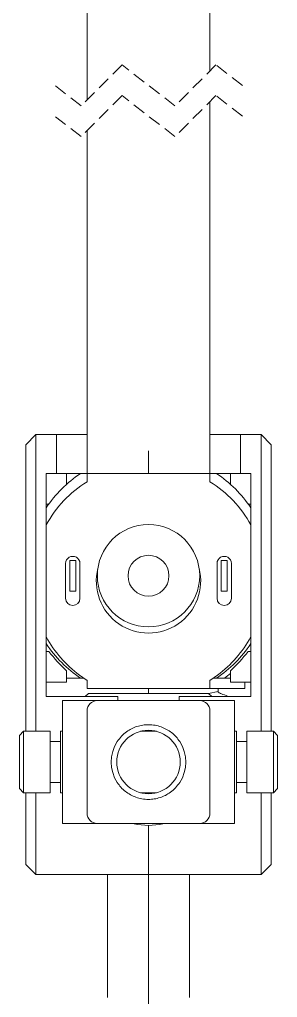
# Paper-space layout '시트4_ENG_with accessory' of a CAD drawing. Header units: millimetres. Extents: x 5 to 415, y 5 to 292.
# Drawn here: x 281.7 to 306.9, y 100.9 to 196.5 of the extents above; entities that cross this region are included whole.
import ezdxf

# ---------------------------------------------------------------- set-up
doc = ezdxf.new("R2010")
doc.units = ezdxf.units.MM
doc.linetypes.add('HIDDEN', pattern=[1.905, 1.27, -0.635])

psp = doc.layouts.new('시트4_ENG_with accessory')

# ---------------------------------------------------------------- linework, layer by layer
at = {"color": 7, "linetype": 'Continuous', "lineweight": 18}
for p, q in [((288.344, 199.904), (288.344, 188.613)), ((300.344, 191.438), (300.344, 199.904)), ((300.344, 151.304), (300.344, 188.438)), ((288.344, 185.613), (288.344, 151.304)), ((283.344, 155.917), (282.344, 154.917)), ((283.344, 155.917), (283.344, 154.317)), ((283.344, 155.917), (285.344, 155.917)), ((285.344, 155.917), (285.344, 154.317)), ((285.344, 155.917), (288.344, 155.917)), ((300.344, 155.917), (303.344, 155.917)), ((303.344, 154.317), (303.344, 155.917)), ((305.344, 155.917), (303.344, 155.917)), ((305.344, 154.317), (305.344, 155.917)), ((306.344, 154.917), (305.344, 155.917)), ((282.344, 154.317), (282.344, 154.917)), ((306.344, 154.917), (306.344, 154.317)), ((282.344, 126.917), (282.344, 154.317)), ((283.344, 154.317), (283.344, 126.917)), ((285.344, 154.317), (285.344, 152.117)), ((294.344, 154.317), (294.344, 152.117)), ((303.344, 152.117), (303.344, 154.317)), ((305.344, 126.917), (305.344, 154.317)), ((306.344, 154.317), (306.344, 126.917)), ((284.344, 152.117), (285.344, 152.117)), ((284.344, 152.117), (284.344, 130.317)), ((285.344, 152.117), (294.344, 152.117)), ((286.344, 152.117), (286.344, 151.061)), ((303.344, 152.117), (294.344, 152.117)), ((302.344, 151.061), (302.344, 152.117)), ((304.344, 152.117), (303.344, 152.117)), ((304.344, 152.117), (304.344, 130.317)), ((284.371, 149.117), (284.344, 149.07)), ((284.597, 149.117), (284.344, 149.117)), ((304.344, 149.117), (304.09, 149.117)), ((304.344, 149.07), (304.316, 149.117)), ((287.244, 143.617), (286.644, 143.617)), ((286.644, 143.617), (286.644, 140.617)), ((287.244, 140.617), (287.244, 143.617)), ((301.444, 143.617), (301.444, 140.617)), ((302.044, 143.617), (301.444, 143.617)), ((302.044, 140.617), (302.044, 143.617)), ((286.244, 143.311), (286.244, 139.911)), ((287.644, 139.911), (287.644, 143.311)), ((301.044, 143.311), (301.044, 139.911)), ((302.444, 139.911), (302.444, 143.311)), ((286.644, 140.617), (287.244, 140.617)), ((301.444, 140.617), (302.044, 140.617)), ((284.619, 134.717), (284.344, 134.717)), ((304.068, 134.717), (304.344, 134.717)), ((286.344, 132.839), (286.344, 131.717)), ((302.344, 132.839), (302.344, 131.717)), ((286.344, 132.117), (287.71, 132.117)), ((288.344, 131.87), (287.603, 132.417)), ((287.71, 132.117), (288.009, 132.117)), ((288.344, 131.117), (288.344, 131.87)), ((301.084, 132.417), (300.344, 131.87)), ((300.344, 131.87), (300.344, 131.117)), ((300.678, 132.117), (300.977, 132.117)), ((302.344, 132.117), (300.977, 132.117)), ((301.774, 132.117), (301.919, 132.227)), ((301.919, 132.227), (302.344, 132.574)), ((286.344, 131.717), (284.344, 131.717)), ((300.344, 131.117), (288.344, 131.117)), ((294.344, 131.117), (294.344, 130.617)), ((303.744, 131.117), (300.344, 131.117)), ((301.144, 130.717), (301.144, 131.117)), ((302.344, 131.717), (304.344, 131.717)), ((303.744, 131.717), (303.744, 131.117)), ((284.344, 130.317), (291.344, 130.317)), ((288.159, 130.317), (288.485, 130.617)), ((300.202, 130.617), (288.485, 130.617)), ((291.344, 130.317), (291.344, 129.917)), ((297.344, 130.317), (297.344, 129.917)), ((304.344, 130.317), (297.344, 130.317)), ((300.202, 130.617), (300.528, 130.317)), ((301.144, 130.794), (300.218, 130.603)), ((302.144, 130.317), (301.919, 130.407)), ((285.944, 129.917), (288.544, 129.917)), ((285.944, 117.917), (285.944, 129.917)), ((289.344, 129.917), (288.544, 129.917)), ((289.344, 129.917), (299.344, 129.917)), ((300.144, 129.917), (299.344, 129.917)), ((300.144, 129.917), (302.744, 129.917)), ((302.744, 117.917), (302.744, 129.917)), ((288.344, 125.917), (288.344, 128.917)), ((300.344, 128.917), (300.344, 125.917)), ((282.144, 126.917), (281.744, 126.517)), ((281.744, 121.318), (281.744, 126.517)), ((284.744, 126.917), (282.144, 126.917)), ((282.144, 120.918), (282.144, 126.917)), ((284.744, 120.918), (284.744, 126.917)), ((285.944, 126.917), (285.744, 126.917)), ((285.744, 120.918), (285.744, 126.917)), ((295.125, 126.917), (293.563, 126.917)), ((302.944, 126.917), (302.744, 126.917)), ((302.944, 120.918), (302.944, 126.917)), ((306.544, 126.917), (303.944, 126.917)), ((303.944, 120.918), (303.944, 126.917)), ((306.944, 126.517), (306.544, 126.917)), ((306.544, 120.918), (306.544, 126.917)), ((306.944, 121.318), (306.944, 126.517)), ((285.744, 125.917), (284.744, 125.917)), ((288.344, 121.917), (288.344, 125.917)), ((300.344, 125.917), (300.344, 121.917)), ((303.944, 125.917), (302.944, 125.917)), ((284.744, 121.917), (285.744, 121.917)), ((288.344, 118.917), (288.344, 121.917)), ((300.344, 121.917), (300.344, 118.917)), ((302.944, 121.917), (303.944, 121.917)), ((281.744, 121.317), (282.144, 120.917)), ((282.144, 120.917), (284.744, 120.917)), ((282.344, 114.517), (282.344, 120.917)), ((283.344, 120.917), (283.344, 114.517)), ((285.744, 120.917), (285.944, 120.917)), ((293.563, 120.917), (295.125, 120.917)), ((302.744, 120.917), (302.944, 120.917)), ((303.944, 120.917), (306.544, 120.917)), ((305.344, 114.517), (305.344, 120.917)), ((306.344, 120.917), (306.344, 114.517)), ((306.544, 120.917), (306.944, 121.317)), ((288.544, 117.917), (285.944, 117.917)), ((288.544, 117.917), (289.344, 117.917)), ((299.344, 117.917), (289.344, 117.917)), ((294.344, 117.717), (294.344, 114.517)), ((299.344, 117.917), (300.144, 117.917)), ((302.744, 117.917), (300.144, 117.917)), ((282.344, 113.917), (282.344, 114.517)), ((283.344, 112.917), (282.344, 113.917)), ((283.344, 114.517), (283.344, 112.917)), ((294.344, 114.517), (294.344, 112.917)), ((305.344, 112.917), (305.344, 114.517)), ((306.344, 113.917), (305.344, 112.917)), ((306.344, 114.517), (306.344, 113.917)), ((294.344, 112.917), (283.344, 112.917)), ((290.344, 104.917), (290.344, 112.917)), ((294.344, 112.917), (294.344, 104.917)), ((294.344, 112.917), (305.344, 112.917)), ((298.344, 112.917), (298.344, 104.917)), ((290.344, 100.917), (290.344, 104.917)), ((294.344, 104.917), (294.344, 99.917)), ((298.344, 104.917), (298.344, 100.917))]:
    psp.add_line(p, q, dxfattribs=at)
at = {"color": 7, "linetype": 'HIDDEN', "lineweight": 18}
for p, q in [((291.756, 192.026), (287.756, 188.026)), ((296.931, 188.026), (291.756, 192.026)), ((300.931, 192.026), (296.931, 188.026)), ((303.519, 190.026), (300.931, 192.026)), ((287.756, 188.026), (285.169, 190.026)), ((291.756, 189.026), (287.756, 185.026)), ((296.931, 185.026), (291.756, 189.026)), ((300.931, 189.026), (296.931, 185.026)), ((303.519, 187.026), (300.931, 189.026)), ((287.756, 185.026), (285.169, 187.026))]:
    psp.add_line(p, q, dxfattribs=at)
at = {"color": 7, "linetype": 'Continuous', "lineweight": 18, "flags": 128}
for points in [[(301.919, 130.407), (301.766, 130.468), (301.62, 130.527), (301.486, 130.58), (301.369, 130.627), (301.273, 130.665), (301.202, 130.694), (301.158, 130.711), (301.144, 130.717)], [(292.782, 117.917), (293.259, 117.813), (294.344, 117.717)], [(294.344, 117.717), (295.428, 117.813), (295.906, 117.917)]]:
    psp.add_lwpolyline(points, dxfattribs=at)
at = {"color": 7, "linetype": 'Continuous', "lineweight": 18}
for centre, radius in [((294.344, 142.117), 5), ((294.344, 142.117), 2), ((294.344, 123.917), 3.1)]:
    psp.add_circle(centre, radius, dxfattribs=at)
for centre, radius, start, end in [((294.344, 142.117), 12, 123.55738, 146.44261), ((294.344, 142.117), 12, 33.55739, 56.44262), ((294.344, 141.611), 11.4, 121.75695, 151.30548), ((294.344, 141.611), 11.4, 28.69452, 58.24305), ((286.944, 143.311), 0.7, 359.99966, 180.00034), ((301.744, 143.311), 0.7, 359.99966, 180.00034), ((294.344, 141.611), 5.1, 165.80759, 14.19241), ((286.944, 139.911), 0.7, 180.00027, 359.99973), ((301.744, 139.911), 0.7, 180.00027, 359.99973), ((294.344, 141.611), 11.4, 208.6943, 233.75103), ((294.344, 141.611), 11.4, 306.24897, 331.3057), ((294.344, 142.117), 12, 213.55715, 236.4428), ((294.343, 141.917), 12.1, 216.51544, 228.61202), ((294.344, 142.117), 12, 303.5572, 326.44285), ((294.344, 141.917), 12.1, 311.38798, 323.48456), ((289.344, 128.917), 1, 89.99968, 180.00043), ((299.344, 128.917), 1, 359.99957, 90.00032), ((294.344, 123.917), 3.65, 146.77385, 213.22615), ((294.344, 123.917), 3.65, 326.77385, 33.22615), ((289.344, 118.917), 1, 180.0003, 269.99959), ((299.344, 118.917), 1, 270.00041, 359.9997)]:
    psp.add_arc(centre, radius, start, end, dxfattribs=at)
for points, knots in [([(297.397, 125.917), (297.282, 126.075), (297.051, 126.396), (296.614, 126.794), (296.121, 127.123), (295.577, 127.37), (294.981, 127.529), (294.373, 127.584), (293.774, 127.538), (293.215, 127.404), (292.682, 127.184), (292.173, 126.872), (291.687, 126.457), (291.424, 126.1), (291.29, 125.917)], [0, 0, 0, 0, 0.080861, 0.163891, 0.243877, 0.325964, 0.410868, 0.499049, 0.578056, 0.659088, 0.736885, 0.81646, 0.906245, 1, 1, 1, 1]), ([(291.29, 121.917), (291.405, 121.759), (291.637, 121.439), (292.074, 121.04), (292.566, 120.711), (293.11, 120.464), (293.707, 120.305), (294.315, 120.251), (294.913, 120.296), (295.472, 120.43), (296.005, 120.651), (296.514, 120.963), (297, 121.377), (297.263, 121.735), (297.397, 121.917)], [0, 0, 0, 0, 0.08086, 0.163891, 0.243877, 0.325963, 0.410868, 0.499049, 0.578056, 0.659088, 0.736885, 0.81646, 0.906245, 1, 1, 1, 1])]:
    psp.add_open_spline(points, degree=3, knots=knots, dxfattribs=at)

doc.saveas('drawing.dxf')
